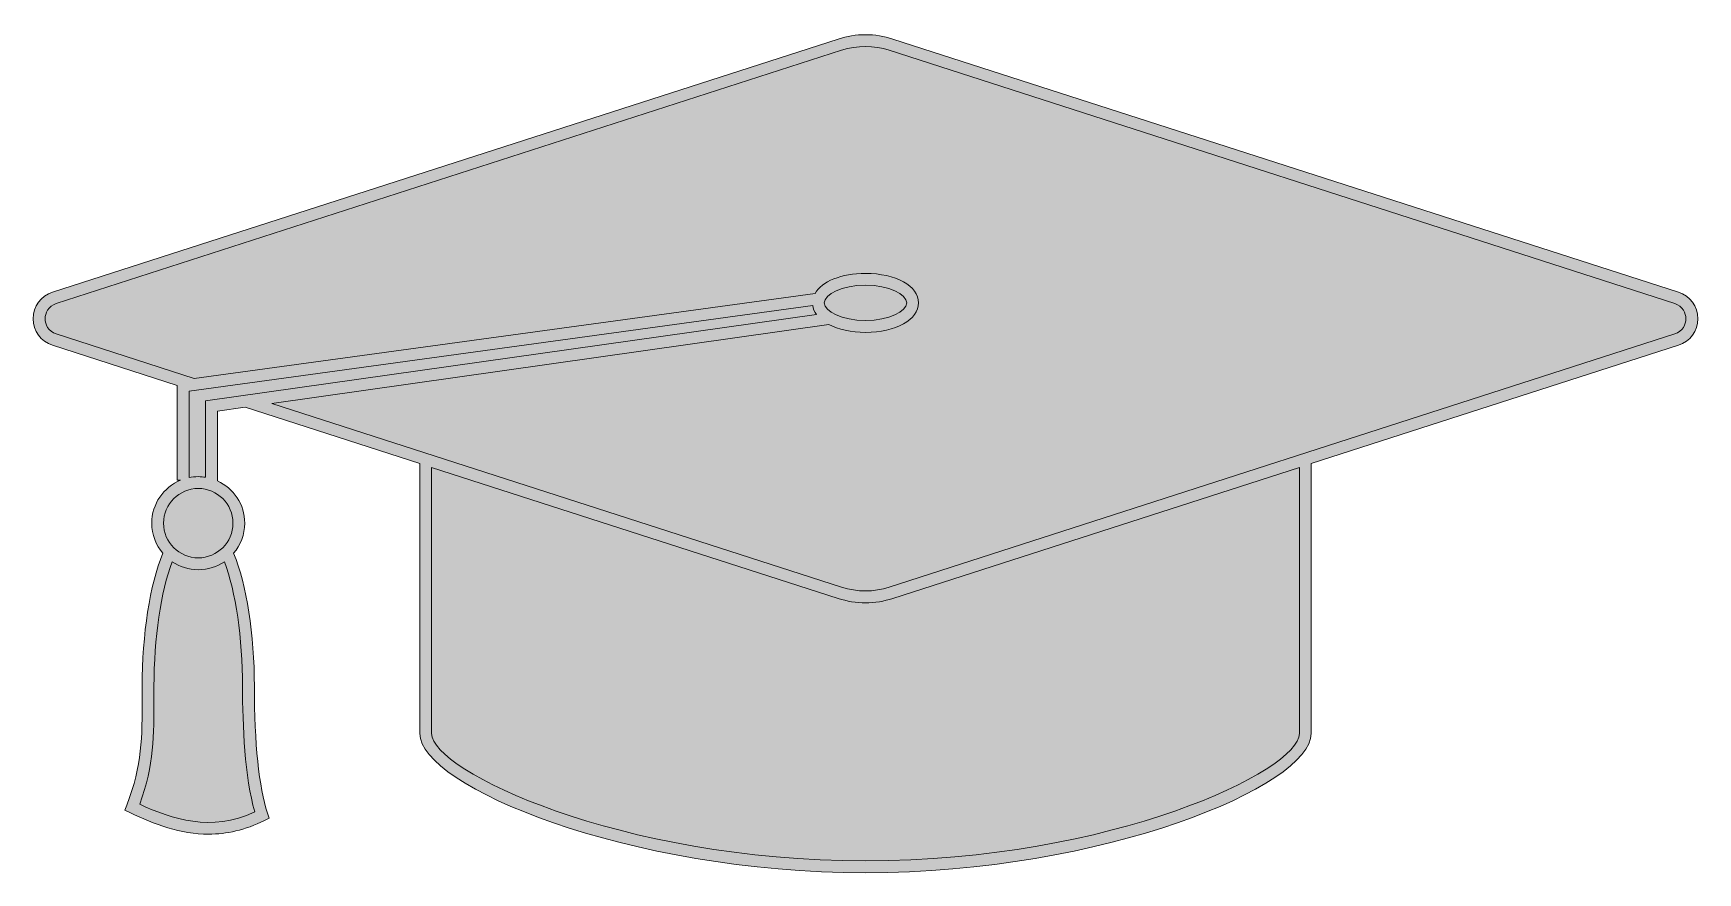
# Model space of a CAD drawing. Header units: inches. Extents: x 0.24 to 3.76, y -2.3 to -0.53.
import ezdxf

# ---------------------------------------------------------------- set-up
doc = ezdxf.new("R2010")
doc.units = ezdxf.units.IN
doc.header["$MEASUREMENT"] = 0
doc.layers.add('Design', color=7, linetype='Continuous', lineweight=0)

msp = doc.modelspace()

# ---------------------------------------------------------------- hatches: boundary and pattern name
at = {"layer": 'Design', "true_color": 0xf8e0c5, "transparency": 33554687}
h = msp.add_hatch(color=254, dxfattribs=at)
h.dxf.hatch_style = 2
edge = h.paths.add_edge_path()
edge.add_spline(control_points=[(3.7192, -1.0733), (3.7192, -1.0733), (2.058, -0.5378), (2.058, -0.5378), (2.0205, -0.5257), (1.9796, -0.5257), (1.942, -0.5378), (1.942, -0.5378), (0.2808, -1.0733), (0.2808, -1.0733), (0.2561, -1.0813), (0.2401, -1.1032), (0.2401, -1.1293), (0.2401, -1.1553), (0.2561, -1.1772), (0.2808, -1.1852), (0.2808, -1.1852), (0.5444, -1.2702), (0.5444, -1.2702), (0.5444, -1.2702), (0.5444, -1.4707), (0.5444, -1.4707), (0.5444, -1.4707), (0.5514, -1.4707), (0.5514, -1.4707), (0.5157, -1.4855), (0.4906, -1.5206), (0.4906, -1.5616), (0.4906, -1.5858), (0.4995, -1.608), (0.5141, -1.6252), (0.4866, -1.6918), (0.4703, -1.7961), (0.4703, -1.907), (0.4703, -1.907), (0.4703, -1.9278), (0.4703, -1.9278), (0.4705, -2.017), (0.4706, -2.0709), (0.438, -2.1579), (0.438, -2.1579), (0.4339, -2.1686), (0.4339, -2.1686), (0.4339, -2.1686), (0.4443, -2.1735), (0.4443, -2.1735), (0.4962, -2.1983), (0.5513, -2.2191), (0.6109, -2.2191), (0.6485, -2.2191), (0.6878, -2.2108), (0.7293, -2.19), (0.7293, -2.19), (0.7389, -2.1851), (0.7389, -2.1851), (0.7389, -2.1851), (0.7355, -2.1749), (0.7355, -2.1749), (0.7173, -2.1198), (0.7076, -2.0271), (0.7076, -1.907), (0.7076, -1.7965), (0.6913, -1.6917), (0.6638, -1.6252), (0.6784, -1.608), (0.6873, -1.5858), (0.6873, -1.5616), (0.6873, -1.5218), (0.6636, -1.4876), (0.6296, -1.4721), (0.6296, -1.4721), (0.6296, -1.3247), (0.6296, -1.3247), (0.6296, -1.3247), (0.6879, -1.3164), (0.6879, -1.3164), (0.6879, -1.3164), (1.0574, -1.4356), (1.0574, -1.4356), (1.0574, -1.4356), (1.0574, -2.0066), (1.0574, -2.0066), (1.0574, -2.1174), (1.498, -2.3007), (2, -2.3007), (2.502, -2.3007), (2.9426, -2.1174), (2.9426, -2.0066), (2.9426, -2.0066), (2.9426, -1.4356), (2.9426, -1.4356), (2.9426, -1.4356), (3.7192, -1.1852), (3.7192, -1.1852), (3.7439, -1.1772), (3.7599, -1.1553), (3.7599, -1.1293), (3.7599, -1.1032), (3.7439, -1.0813), (3.7192, -1.0733)], knot_values=[0, 0, 0, 0, 1, 1, 1, 2, 2, 2, 3, 3, 3, 4, 4, 4, 5, 5, 5, 6, 6, 6, 7, 7, 7, 8, 8, 8, 9, 9, 9, 10, 10, 10, 11, 11, 11, 12, 12, 12, 13, 13, 13, 14, 14, 14, 15, 15, 15, 16, 16, 16, 17, 17, 17, 18, 18, 18, 19, 19, 19, 20, 20, 20, 21, 21, 21, 22, 22, 22, 23, 23, 23, 24, 24, 24, 25, 25, 25, 26, 26, 26, 27, 27, 27, 28, 28, 28, 29, 29, 29, 30, 30, 30, 31, 31, 31, 32, 32, 32, 33, 33, 33, 33], degree=3, periodic=0)
at = {"layer": 'Design', "true_color": 0x333333, "transparency": 33554687}
h = msp.add_hatch(color=250, dxfattribs=at)
h.dxf.hatch_style = 2
edge = h.paths.add_edge_path()
edge.add_spline(control_points=[(3.7115, -1.1614), (3.7115, -1.1614), (2.0504, -1.6969), (2.0504, -1.6969), (2.0178, -1.7074), (1.9822, -1.7074), (1.9496, -1.6969), (1.9496, -1.6969), (0.7445, -1.3084), (0.7445, -1.3084), (0.7445, -1.3084), (1.9227, -1.1417), (1.9227, -1.1417), (1.9426, -1.1519), (1.9694, -1.1581), (2, -1.1581), (2.064, -1.1581), (2.1122, -1.1313), (2.1122, -1.0957), (2.1122, -1.0602), (2.064, -1.0334), (2, -1.0334), (1.9488, -1.0334), (1.9078, -1.0506), (1.8934, -1.0756), (1.8934, -1.0756), (0.58, -1.2554), (0.58, -1.2554), (0.58, -1.2554), (0.2885, -1.1614), (0.2885, -1.1614), (0.2712, -1.1558), (0.2651, -1.1412), (0.2651, -1.1293), (0.2651, -1.1174), (0.2712, -1.1027), (0.2885, -1.0971), (0.2885, -1.0971), (1.9496, -0.5616), (1.9496, -0.5616), (1.9822, -0.5511), (2.0178, -0.5511), (2.0504, -0.5616), (2.0504, -0.5616), (3.7115, -1.0971), (3.7115, -1.0971), (3.7288, -1.1027), (3.7349, -1.1174), (3.7349, -1.1293), (3.7349, -1.1412), (3.7288, -1.1558), (3.7115, -1.1614)], knot_values=[0, 0, 0, 0, 1, 1, 1, 2, 2, 2, 3, 3, 3, 4, 4, 4, 5, 5, 5, 6, 6, 6, 7, 7, 7, 8, 8, 8, 9, 9, 9, 10, 10, 10, 11, 11, 11, 12, 12, 12, 13, 13, 13, 14, 14, 14, 15, 15, 15, 16, 16, 16, 17, 17, 17, 17], degree=3, periodic=0)
edge = h.paths.add_edge_path()
edge.add_spline(control_points=[(2.9176, -2.0066), (2.9176, -2.0846), (2.5204, -2.2756), (2, -2.2756), (1.4796, -2.2756), (1.0824, -2.0846), (1.0824, -2.0066), (1.0824, -2.0066), (1.0824, -1.4436), (1.0824, -1.4436), (1.0824, -1.4436), (1.942, -1.7207), (1.942, -1.7207), (1.9608, -1.7268), (1.9803, -1.7298), (2, -1.7298), (2.0197, -1.7298), (2.0393, -1.7268), (2.058, -1.7207), (2.058, -1.7207), (2.9176, -1.4436), (2.9176, -1.4436), (2.9176, -1.4436), (2.9176, -2.0066), (2.9176, -2.0066)], knot_values=[0, 0, 0, 0, 1, 1, 1, 2, 2, 2, 3, 3, 3, 4, 4, 4, 5, 5, 5, 6, 6, 6, 7, 7, 7, 8, 8, 8, 8], degree=3, periodic=0)
edge = h.paths.add_edge_path()
edge.add_spline(control_points=[(1.9128, -1.0957), (1.9128, -1.0781), (1.9501, -1.0584), (2, -1.0584), (2.0499, -1.0584), (2.0872, -1.0781), (2.0872, -1.0957), (2.0872, -1.1134), (2.0499, -1.1331), (2, -1.1331), (1.9501, -1.1331), (1.9128, -1.1134), (1.9128, -1.0957)], knot_values=[0, 0, 0, 0, 1, 1, 1, 2, 2, 2, 3, 3, 3, 4, 4, 4, 4], degree=3, periodic=0)
edge = h.paths.add_edge_path()
edge.add_spline(control_points=[(0.6046, -1.303), (0.6046, -1.303), (0.6046, -1.4646), (0.6046, -1.4646), (0.5995, -1.4638), (0.5943, -1.4632), (0.5889, -1.4632), (0.5822, -1.4632), (0.5757, -1.4639), (0.5694, -1.4652), (0.5694, -1.4652), (0.5694, -1.2821), (0.5694, -1.2821), (0.5694, -1.2821), (1.8883, -1.1016), (1.8883, -1.1016), (1.8893, -1.1082), (1.892, -1.1144), (1.8961, -1.1202), (1.8961, -1.1202), (0.6046, -1.303), (0.6046, -1.303)], knot_values=[0, 0, 0, 0, 1, 1, 1, 2, 2, 2, 3, 3, 3, 4, 4, 4, 5, 5, 5, 6, 6, 6, 7, 7, 7, 7], degree=3, periodic=0)
edge = h.paths.add_edge_path()
edge.add_spline(control_points=[(0.6623, -1.5616), (0.6623, -1.602), (0.6294, -1.6349), (0.5889, -1.6349), (0.5485, -1.6349), (0.5156, -1.602), (0.5156, -1.5616), (0.5156, -1.5211), (0.5485, -1.4882), (0.5889, -1.4882), (0.6294, -1.4882), (0.6623, -1.5211), (0.6623, -1.5616)], knot_values=[0, 0, 0, 0, 1, 1, 1, 2, 2, 2, 3, 3, 3, 4, 4, 4, 4], degree=3, periodic=0)
edge = h.paths.add_edge_path()
edge.add_spline(control_points=[(0.7085, -2.1722), (0.615, -2.2149), (0.5344, -2.1878), (0.4653, -2.1558), (0.4956, -2.0706), (0.4955, -2.0131), (0.4953, -1.9277), (0.4953, -1.9277), (0.4953, -1.907), (0.4953, -1.907), (0.4953, -1.8037), (0.5096, -1.7069), (0.5339, -1.643), (0.5496, -1.6537), (0.5686, -1.6599), (0.5889, -1.6599), (0.6094, -1.6599), (0.6283, -1.6537), (0.6441, -1.643), (0.6683, -1.7069), (0.6826, -1.8042), (0.6826, -1.907), (0.6826, -1.9886), (0.6872, -2.099), (0.7085, -2.1722)], knot_values=[0, 0, 0, 0, 1, 1, 1, 2, 2, 2, 3, 3, 3, 4, 4, 4, 5, 5, 5, 6, 6, 6, 7, 7, 7, 8, 8, 8, 8], degree=3, periodic=0)
edge = h.paths.add_edge_path()
edge.add_spline(control_points=[(3.7192, -1.0733), (3.7192, -1.0733), (2.058, -0.5378), (2.058, -0.5378), (2.0205, -0.5257), (1.9796, -0.5257), (1.942, -0.5378), (1.942, -0.5378), (0.2808, -1.0733), (0.2808, -1.0733), (0.2561, -1.0813), (0.2401, -1.1032), (0.2401, -1.1293), (0.2401, -1.1553), (0.2561, -1.1772), (0.2808, -1.1852), (0.2808, -1.1852), (0.5444, -1.2702), (0.5444, -1.2702), (0.5444, -1.2702), (0.5444, -1.4707), (0.5444, -1.4707), (0.5444, -1.4707), (0.5514, -1.4707), (0.5514, -1.4707), (0.5157, -1.4855), (0.4906, -1.5206), (0.4906, -1.5616), (0.4906, -1.5858), (0.4995, -1.608), (0.5141, -1.6252), (0.4866, -1.6918), (0.4703, -1.7961), (0.4703, -1.907), (0.4703, -1.907), (0.4703, -1.9278), (0.4703, -1.9278), (0.4705, -2.017), (0.4706, -2.0709), (0.438, -2.1579), (0.438, -2.1579), (0.4339, -2.1686), (0.4339, -2.1686), (0.4339, -2.1686), (0.4443, -2.1735), (0.4443, -2.1735), (0.4962, -2.1983), (0.5513, -2.2191), (0.6109, -2.2191), (0.6485, -2.2191), (0.6878, -2.2108), (0.7293, -2.19), (0.7293, -2.19), (0.7389, -2.1851), (0.7389, -2.1851), (0.7389, -2.1851), (0.7355, -2.1749), (0.7355, -2.1749), (0.7173, -2.1198), (0.7076, -2.0271), (0.7076, -1.907), (0.7076, -1.7965), (0.6913, -1.6917), (0.6638, -1.6252), (0.6784, -1.608), (0.6873, -1.5858), (0.6873, -1.5616), (0.6873, -1.5218), (0.6636, -1.4876), (0.6296, -1.4721), (0.6296, -1.4721), (0.6296, -1.3247), (0.6296, -1.3247), (0.6296, -1.3247), (0.6879, -1.3164), (0.6879, -1.3164), (0.6879, -1.3164), (1.0574, -1.4356), (1.0574, -1.4356), (1.0574, -1.4356), (1.0574, -2.0066), (1.0574, -2.0066), (1.0574, -2.1174), (1.498, -2.3007), (2, -2.3007), (2.502, -2.3007), (2.9426, -2.1174), (2.9426, -2.0066), (2.9426, -2.0066), (2.9426, -1.4356), (2.9426, -1.4356), (2.9426, -1.4356), (3.7192, -1.1852), (3.7192, -1.1852), (3.7439, -1.1772), (3.7599, -1.1553), (3.7599, -1.1293), (3.7599, -1.1032), (3.7439, -1.0813), (3.7192, -1.0733)], knot_values=[0, 0, 0, 0, 1, 1, 1, 2, 2, 2, 3, 3, 3, 4, 4, 4, 5, 5, 5, 6, 6, 6, 7, 7, 7, 8, 8, 8, 9, 9, 9, 10, 10, 10, 11, 11, 11, 12, 12, 12, 13, 13, 13, 14, 14, 14, 15, 15, 15, 16, 16, 16, 17, 17, 17, 18, 18, 18, 19, 19, 19, 20, 20, 20, 21, 21, 21, 22, 22, 22, 23, 23, 23, 24, 24, 24, 25, 25, 25, 26, 26, 26, 27, 27, 27, 28, 28, 28, 29, 29, 29, 30, 30, 30, 31, 31, 31, 32, 32, 32, 33, 33, 33, 33], degree=3, periodic=0)

# ---------------------------------------------------------------- linework, layer by layer
at = {"layer": 'Design'}
for points, knots in [([(3.7192, -1.0733), (3.7192, -1.0733), (2.058, -0.5378), (2.058, -0.5378), (2.0205, -0.5257), (1.9796, -0.5257), (1.942, -0.5378), (1.942, -0.5378), (0.2808, -1.0733), (0.2808, -1.0733), (0.2561, -1.0813), (0.2401, -1.1032), (0.2401, -1.1293), (0.2401, -1.1553), (0.2561, -1.1772), (0.2808, -1.1852), (0.2808, -1.1852), (0.5444, -1.2702), (0.5444, -1.2702), (0.5444, -1.2702), (0.5444, -1.4707), (0.5444, -1.4707), (0.5444, -1.4707), (0.5514, -1.4707), (0.5514, -1.4707), (0.5157, -1.4855), (0.4906, -1.5206), (0.4906, -1.5616), (0.4906, -1.5858), (0.4995, -1.608), (0.5141, -1.6252), (0.4866, -1.6918), (0.4703, -1.7961), (0.4703, -1.907), (0.4703, -1.907), (0.4703, -1.9278), (0.4703, -1.9278), (0.4705, -2.017), (0.4706, -2.0709), (0.438, -2.1579), (0.438, -2.1579), (0.4339, -2.1686), (0.4339, -2.1686), (0.4339, -2.1686), (0.4443, -2.1735), (0.4443, -2.1735), (0.4962, -2.1983), (0.5513, -2.2191), (0.6109, -2.2191), (0.6485, -2.2191), (0.6878, -2.2108), (0.7293, -2.19), (0.7293, -2.19), (0.7389, -2.1851), (0.7389, -2.1851), (0.7389, -2.1851), (0.7355, -2.1749), (0.7355, -2.1749), (0.7173, -2.1198), (0.7076, -2.0271), (0.7076, -1.907), (0.7076, -1.7965), (0.6913, -1.6917), (0.6638, -1.6252), (0.6784, -1.608), (0.6873, -1.5858), (0.6873, -1.5616), (0.6873, -1.5218), (0.6636, -1.4876), (0.6296, -1.4721), (0.6296, -1.4721), (0.6296, -1.3247), (0.6296, -1.3247), (0.6296, -1.3247), (0.6879, -1.3164), (0.6879, -1.3164), (0.6879, -1.3164), (1.0574, -1.4356), (1.0574, -1.4356), (1.0574, -1.4356), (1.0574, -2.0066), (1.0574, -2.0066), (1.0574, -2.1174), (1.498, -2.3007), (2, -2.3007), (2.502, -2.3007), (2.9426, -2.1174), (2.9426, -2.0066), (2.9426, -2.0066), (2.9426, -1.4356), (2.9426, -1.4356), (2.9426, -1.4356), (3.7192, -1.1852), (3.7192, -1.1852), (3.7439, -1.1772), (3.7599, -1.1553), (3.7599, -1.1293), (3.7599, -1.1032), (3.7439, -1.0813), (3.7192, -1.0733)], [0, 0, 0, 0, 1, 1, 1, 2, 2, 2, 3, 3, 3, 4, 4, 4, 5, 5, 5, 6, 6, 6, 7, 7, 7, 8, 8, 8, 9, 9, 9, 10, 10, 10, 11, 11, 11, 12, 12, 12, 13, 13, 13, 14, 14, 14, 15, 15, 15, 16, 16, 16, 17, 17, 17, 18, 18, 18, 19, 19, 19, 20, 20, 20, 21, 21, 21, 22, 22, 22, 23, 23, 23, 24, 24, 24, 25, 25, 25, 26, 26, 26, 27, 27, 27, 28, 28, 28, 29, 29, 29, 30, 30, 30, 31, 31, 31, 32, 32, 32, 33, 33, 33, 33]), ([(3.7192, -1.0733), (3.7192, -1.0733), (2.058, -0.5378), (2.058, -0.5378), (2.0205, -0.5257), (1.9796, -0.5257), (1.942, -0.5378), (1.942, -0.5378), (0.2808, -1.0733), (0.2808, -1.0733), (0.2561, -1.0813), (0.2401, -1.1032), (0.2401, -1.1293), (0.2401, -1.1553), (0.2561, -1.1772), (0.2808, -1.1852), (0.2808, -1.1852), (0.5444, -1.2702), (0.5444, -1.2702), (0.5444, -1.2702), (0.5444, -1.4707), (0.5444, -1.4707), (0.5444, -1.4707), (0.5514, -1.4707), (0.5514, -1.4707), (0.5157, -1.4855), (0.4906, -1.5206), (0.4906, -1.5616), (0.4906, -1.5858), (0.4995, -1.608), (0.5141, -1.6252), (0.4866, -1.6918), (0.4703, -1.7961), (0.4703, -1.907), (0.4703, -1.907), (0.4703, -1.9278), (0.4703, -1.9278), (0.4705, -2.017), (0.4706, -2.0709), (0.438, -2.1579), (0.438, -2.1579), (0.4339, -2.1686), (0.4339, -2.1686), (0.4339, -2.1686), (0.4443, -2.1735), (0.4443, -2.1735), (0.4962, -2.1983), (0.5513, -2.2191), (0.6109, -2.2191), (0.6485, -2.2191), (0.6878, -2.2108), (0.7293, -2.19), (0.7293, -2.19), (0.7389, -2.1851), (0.7389, -2.1851), (0.7389, -2.1851), (0.7355, -2.1749), (0.7355, -2.1749), (0.7173, -2.1198), (0.7076, -2.0271), (0.7076, -1.907), (0.7076, -1.7965), (0.6913, -1.6917), (0.6638, -1.6252), (0.6784, -1.608), (0.6873, -1.5858), (0.6873, -1.5616), (0.6873, -1.5218), (0.6636, -1.4876), (0.6296, -1.4721), (0.6296, -1.4721), (0.6296, -1.3247), (0.6296, -1.3247), (0.6296, -1.3247), (0.6879, -1.3164), (0.6879, -1.3164), (0.6879, -1.3164), (1.0574, -1.4356), (1.0574, -1.4356), (1.0574, -1.4356), (1.0574, -2.0066), (1.0574, -2.0066), (1.0574, -2.1174), (1.498, -2.3007), (2, -2.3007), (2.502, -2.3007), (2.9426, -2.1174), (2.9426, -2.0066), (2.9426, -2.0066), (2.9426, -1.4356), (2.9426, -1.4356), (2.9426, -1.4356), (3.7192, -1.1852), (3.7192, -1.1852), (3.7439, -1.1772), (3.7599, -1.1553), (3.7599, -1.1293), (3.7599, -1.1032), (3.7439, -1.0813), (3.7192, -1.0733)], [0, 0, 0, 0, 1, 1, 1, 2, 2, 2, 3, 3, 3, 4, 4, 4, 5, 5, 5, 6, 6, 6, 7, 7, 7, 8, 8, 8, 9, 9, 9, 10, 10, 10, 11, 11, 11, 12, 12, 12, 13, 13, 13, 14, 14, 14, 15, 15, 15, 16, 16, 16, 17, 17, 17, 18, 18, 18, 19, 19, 19, 20, 20, 20, 21, 21, 21, 22, 22, 22, 23, 23, 23, 24, 24, 24, 25, 25, 25, 26, 26, 26, 27, 27, 27, 28, 28, 28, 29, 29, 29, 30, 30, 30, 31, 31, 31, 32, 32, 32, 33, 33, 33, 33]), ([(3.7115, -1.1614), (3.7115, -1.1614), (2.0504, -1.6969), (2.0504, -1.6969), (2.0178, -1.7074), (1.9822, -1.7074), (1.9496, -1.6969), (1.9496, -1.6969), (0.7445, -1.3084), (0.7445, -1.3084), (0.7445, -1.3084), (1.9227, -1.1417), (1.9227, -1.1417), (1.9426, -1.1519), (1.9694, -1.1581), (2, -1.1581), (2.064, -1.1581), (2.1122, -1.1313), (2.1122, -1.0957), (2.1122, -1.0602), (2.064, -1.0334), (2, -1.0334), (1.9488, -1.0334), (1.9078, -1.0506), (1.8934, -1.0756), (1.8934, -1.0756), (0.58, -1.2554), (0.58, -1.2554), (0.58, -1.2554), (0.2885, -1.1614), (0.2885, -1.1614), (0.2712, -1.1558), (0.2651, -1.1412), (0.2651, -1.1293), (0.2651, -1.1174), (0.2712, -1.1027), (0.2885, -1.0971), (0.2885, -1.0971), (1.9496, -0.5616), (1.9496, -0.5616), (1.9822, -0.5511), (2.0178, -0.5511), (2.0504, -0.5616), (2.0504, -0.5616), (3.7115, -1.0971), (3.7115, -1.0971), (3.7288, -1.1027), (3.7349, -1.1174), (3.7349, -1.1293), (3.7349, -1.1412), (3.7288, -1.1558), (3.7115, -1.1614)], [0, 0, 0, 0, 1, 1, 1, 2, 2, 2, 3, 3, 3, 4, 4, 4, 5, 5, 5, 6, 6, 6, 7, 7, 7, 8, 8, 8, 9, 9, 9, 10, 10, 10, 11, 11, 11, 12, 12, 12, 13, 13, 13, 14, 14, 14, 15, 15, 15, 16, 16, 16, 17, 17, 17, 17]), ([(1.9128, -1.0957), (1.9128, -1.0781), (1.9501, -1.0584), (2, -1.0584), (2.0499, -1.0584), (2.0872, -1.0781), (2.0872, -1.0957), (2.0872, -1.1134), (2.0499, -1.1331), (2, -1.1331), (1.9501, -1.1331), (1.9128, -1.1134), (1.9128, -1.0957)], [0, 0, 0, 0, 1, 1, 1, 2, 2, 2, 3, 3, 3, 4, 4, 4, 4]), ([(0.6046, -1.303), (0.6046, -1.303), (0.6046, -1.4646), (0.6046, -1.4646), (0.5995, -1.4638), (0.5943, -1.4632), (0.5889, -1.4632), (0.5822, -1.4632), (0.5757, -1.4639), (0.5694, -1.4652), (0.5694, -1.4652), (0.5694, -1.2821), (0.5694, -1.2821), (0.5694, -1.2821), (1.8883, -1.1016), (1.8883, -1.1016), (1.8893, -1.1082), (1.892, -1.1144), (1.8961, -1.1202), (1.8961, -1.1202), (0.6046, -1.303), (0.6046, -1.303)], [0, 0, 0, 0, 1, 1, 1, 2, 2, 2, 3, 3, 3, 4, 4, 4, 5, 5, 5, 6, 6, 6, 7, 7, 7, 7]), ([(2.9176, -2.0066), (2.9176, -2.0846), (2.5204, -2.2756), (2, -2.2756), (1.4796, -2.2756), (1.0824, -2.0846), (1.0824, -2.0066), (1.0824, -2.0066), (1.0824, -1.4436), (1.0824, -1.4436), (1.0824, -1.4436), (1.942, -1.7207), (1.942, -1.7207), (1.9608, -1.7268), (1.9803, -1.7298), (2, -1.7298), (2.0197, -1.7298), (2.0393, -1.7268), (2.058, -1.7207), (2.058, -1.7207), (2.9176, -1.4436), (2.9176, -1.4436), (2.9176, -1.4436), (2.9176, -2.0066), (2.9176, -2.0066)], [0, 0, 0, 0, 1, 1, 1, 2, 2, 2, 3, 3, 3, 4, 4, 4, 5, 5, 5, 6, 6, 6, 7, 7, 7, 8, 8, 8, 8]), ([(0.6623, -1.5616), (0.6623, -1.602), (0.6294, -1.6349), (0.5889, -1.6349), (0.5485, -1.6349), (0.5156, -1.602), (0.5156, -1.5616), (0.5156, -1.5211), (0.5485, -1.4882), (0.5889, -1.4882), (0.6294, -1.4882), (0.6623, -1.5211), (0.6623, -1.5616)], [0, 0, 0, 0, 1, 1, 1, 2, 2, 2, 3, 3, 3, 4, 4, 4, 4]), ([(0.7085, -2.1722), (0.615, -2.2149), (0.5344, -2.1878), (0.4653, -2.1558), (0.4956, -2.0706), (0.4955, -2.0131), (0.4953, -1.9277), (0.4953, -1.9277), (0.4953, -1.907), (0.4953, -1.907), (0.4953, -1.8037), (0.5096, -1.7069), (0.5339, -1.643), (0.5496, -1.6537), (0.5686, -1.6599), (0.5889, -1.6599), (0.6094, -1.6599), (0.6283, -1.6537), (0.6441, -1.643), (0.6683, -1.7069), (0.6826, -1.8042), (0.6826, -1.907), (0.6826, -1.9886), (0.6872, -2.099), (0.7085, -2.1722)], [0, 0, 0, 0, 1, 1, 1, 2, 2, 2, 3, 3, 3, 4, 4, 4, 5, 5, 5, 6, 6, 6, 7, 7, 7, 8, 8, 8, 8])]:
    msp.add_open_spline(points, degree=3, knots=knots, dxfattribs=at)

doc.saveas('drawing.dxf')
